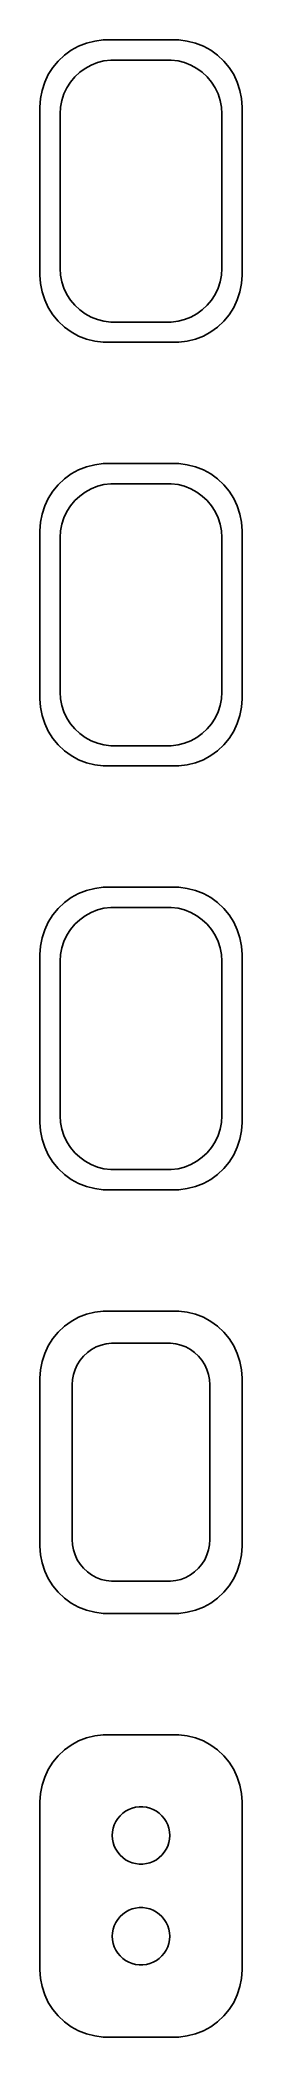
# Model space of a CAD drawing. Header units: metres. Extents: x -8 to 8, y 146 to 295.
import ezdxf

# ---------------------------------------------------------------- set-up
doc = ezdxf.new("R2010")
doc.units = ezdxf.units.M

msp = doc.modelspace()

# ---------------------------------------------------------------- linework, layer by layer
for p, q in [((-4.62889, 294.274), (-5.17912, 293.972)), ((-4.04507, 294.505), (-4.62889, 294.274)), ((-3.4369, 294.661), (-4.04507, 294.505)), ((-2.81395, 294.74), (-3.4369, 294.661)), ((2.81395, 294.74), (-2.81395, 294.74)), ((3.4369, 294.661), (2.81395, 294.74)), ((4.04507, 294.505), (3.4369, 294.661)), ((4.62889, 294.274), (4.04507, 294.505)), ((5.17912, 293.972), (4.62889, 294.274)), ((-6.54507, 292.689), (-6.88153, 292.159)), ((-6.14484, 293.173), (-6.54507, 292.689)), ((-5.68712, 293.603), (-6.14484, 293.173)), ((-5.17912, 293.972), (-5.68712, 293.603)), ((-4.54968, 292.332), (-4.1433, 292.627)), ((-4.1433, 292.627), (-3.70311, 292.869)), ((-3.70311, 292.869), (-3.23605, 293.054)), ((-3.23605, 293.054), (-2.74951, 293.179)), ((-2.74951, 293.179), (-2.25116, 293.242)), ((-2.25116, 293.242), (2.25116, 293.242)), ((2.25116, 293.242), (2.74951, 293.179)), ((2.74951, 293.179), (3.23605, 293.054)), ((3.23605, 293.054), (3.70311, 292.869)), ((3.70311, 292.869), (4.1433, 292.627)), ((4.1433, 292.627), (4.54968, 292.332)), ((5.68712, 293.603), (5.17912, 293.972)), ((6.14484, 293.173), (5.68712, 293.603)), ((6.54507, 292.689), (6.14484, 293.173)), ((6.88153, 292.159), (6.54507, 292.689)), ((-7.14888, 291.591), (-7.34291, 290.993)), ((-6.88153, 292.159), (-7.14888, 291.591)), ((-5.7191, 290.722), (-5.50522, 291.177)), ((-5.50522, 291.177), (-5.23605, 291.601)), ((-5.23605, 291.601), (-4.91586, 291.988)), ((-4.91586, 291.988), (-4.54968, 292.332)), ((4.54968, 292.332), (4.91586, 291.988)), ((4.91586, 291.988), (5.23605, 291.601)), ((5.23605, 291.601), (5.50522, 291.177)), ((5.50522, 291.177), (5.7191, 290.722)), ((7.14888, 291.591), (6.88153, 292.159)), ((7.34291, 290.993), (7.14888, 291.591)), ((-7.46057, 290.377), (-7.5, 289.75)), ((-7.5, 289.75), (-7.5, 277.25)), ((-7.34291, 290.993), (-7.46057, 290.377)), ((-6, 289.25), (-5.96844, 289.751)), ((-5.96844, 289.751), (-5.87433, 290.245)), ((-5.87433, 290.245), (-5.7191, 290.722)), ((5.7191, 290.722), (5.87433, 290.245)), ((5.87433, 290.245), (5.96844, 289.751)), ((5.96844, 289.751), (6, 289.25)), ((7.46057, 290.377), (7.34291, 290.993)), ((7.5, 289.75), (7.46057, 290.377)), ((7.5, 277.25), (7.5, 289.75)), ((-6, 277.75), (-6, 289.25)), ((6, 289.25), (6, 277.75)), ((-5.96844, 277.249), (-6, 277.75)), ((6, 277.75), (5.96844, 277.249)), ((-7.5, 277.25), (-7.46057, 276.623)), ((-7.46057, 276.623), (-7.34291, 276.007)), ((-5.87433, 276.755), (-5.96844, 277.249)), ((-5.7191, 276.278), (-5.87433, 276.755)), ((-5.50522, 275.823), (-5.7191, 276.278)), ((5.7191, 276.278), (5.50522, 275.823)), ((5.87433, 276.755), (5.7191, 276.278)), ((5.96844, 277.249), (5.87433, 276.755)), ((7.34291, 276.007), (7.46057, 276.623)), ((7.46057, 276.623), (7.5, 277.25)), ((-7.34291, 276.007), (-7.14888, 275.409)), ((-7.14888, 275.409), (-6.88153, 274.841)), ((-6.88153, 274.841), (-6.54507, 274.311)), ((-5.23605, 275.399), (-5.50522, 275.823)), ((-4.91586, 275.012), (-5.23605, 275.399)), ((-4.54968, 274.668), (-4.91586, 275.012)), ((4.91586, 275.012), (4.54968, 274.668)), ((5.23605, 275.399), (4.91586, 275.012)), ((5.50522, 275.823), (5.23605, 275.399)), ((6.54507, 274.311), (6.88153, 274.841)), ((6.88153, 274.841), (7.14888, 275.409)), ((7.14888, 275.409), (7.34291, 276.007)), ((-6.54507, 274.311), (-6.14484, 273.827)), ((-6.14484, 273.827), (-5.68712, 273.397)), ((-5.68712, 273.397), (-5.17912, 273.028)), ((-4.1433, 274.373), (-4.54968, 274.668)), ((-3.70311, 274.131), (-4.1433, 274.373)), ((-3.23605, 273.946), (-3.70311, 274.131)), ((-2.74951, 273.821), (-3.23605, 273.946)), ((-2.25116, 273.758), (-2.74951, 273.821)), ((2.25116, 273.758), (-2.25116, 273.758)), ((2.74951, 273.821), (2.25116, 273.758)), ((3.23605, 273.946), (2.74951, 273.821)), ((3.70311, 274.131), (3.23605, 273.946)), ((4.1433, 274.373), (3.70311, 274.131)), ((4.54968, 274.668), (4.1433, 274.373)), ((5.17912, 273.028), (5.68712, 273.397)), ((5.68712, 273.397), (6.14484, 273.827)), ((6.14484, 273.827), (6.54507, 274.311)), ((-5.17912, 273.028), (-4.62889, 272.726)), ((-4.62889, 272.726), (-4.04507, 272.495)), ((-4.04507, 272.495), (-3.4369, 272.339)), ((-3.4369, 272.339), (-2.81395, 272.26)), ((-2.81395, 272.26), (2.81395, 272.26)), ((2.81395, 272.26), (3.4369, 272.339)), ((3.4369, 272.339), (4.04507, 272.495)), ((4.04507, 272.495), (4.62889, 272.726)), ((4.62889, 272.726), (5.17912, 273.028)), ((-4.04507, 263.005), (-4.62889, 262.774)), ((-3.4369, 263.161), (-4.04507, 263.005)), ((-2.81395, 263.24), (-3.4369, 263.161)), ((2.81395, 263.24), (-2.81395, 263.24)), ((3.4369, 263.161), (2.81395, 263.24)), ((4.04507, 263.005), (3.4369, 263.161)), ((4.62889, 262.774), (4.04507, 263.005)), ((-6.14484, 261.673), (-6.54507, 261.189)), ((-5.68712, 262.103), (-6.14484, 261.673)), ((-5.17912, 262.472), (-5.68712, 262.103)), ((-4.62889, 262.774), (-5.17912, 262.472)), ((-4.1433, 261.127), (-3.70311, 261.369)), ((-3.70311, 261.369), (-3.23605, 261.554)), ((-3.23605, 261.554), (-2.74951, 261.679)), ((-2.74951, 261.679), (-2.25116, 261.742)), ((-2.25116, 261.742), (2.25116, 261.742)), ((2.25116, 261.742), (2.74951, 261.679)), ((2.74951, 261.679), (3.23605, 261.554)), ((3.23605, 261.554), (3.70311, 261.369)), ((3.70311, 261.369), (4.1433, 261.127)), ((5.17912, 262.472), (4.62889, 262.774)), ((5.68712, 262.103), (5.17912, 262.472)), ((6.14484, 261.673), (5.68712, 262.103)), ((6.54507, 261.189), (6.14484, 261.673)), ((-7.14888, 260.091), (-7.34291, 259.493)), ((-6.88153, 260.659), (-7.14888, 260.091)), ((-6.54507, 261.189), (-6.88153, 260.659)), ((-5.50522, 259.677), (-5.23605, 260.101)), ((-5.23605, 260.101), (-4.91586, 260.488)), ((-4.91586, 260.488), (-4.54968, 260.832)), ((-4.54968, 260.832), (-4.1433, 261.127)), ((4.1433, 261.127), (4.54968, 260.832)), ((4.54968, 260.832), (4.91586, 260.488)), ((4.91586, 260.488), (5.23605, 260.101)), ((5.23605, 260.101), (5.50522, 259.677)), ((6.88153, 260.659), (6.54507, 261.189)), ((7.14888, 260.091), (6.88153, 260.659)), ((7.34291, 259.493), (7.14888, 260.091)), ((-7.46057, 258.877), (-7.5, 258.25)), ((-7.34291, 259.493), (-7.46057, 258.877)), ((-5.96844, 258.251), (-5.87433, 258.745)), ((-5.87433, 258.745), (-5.7191, 259.222)), ((-5.7191, 259.222), (-5.50522, 259.677)), ((5.50522, 259.677), (5.7191, 259.222)), ((5.7191, 259.222), (5.87433, 258.745)), ((5.87433, 258.745), (5.96844, 258.251)), ((7.46057, 258.877), (7.34291, 259.493)), ((7.5, 258.25), (7.46057, 258.877)), ((-7.5, 258.25), (-7.5, 245.75)), ((-6, 257.75), (-5.96844, 258.251)), ((-6, 246.25), (-6, 257.75)), ((5.96844, 258.251), (6, 257.75)), ((6, 257.75), (6, 246.25)), ((7.5, 245.75), (7.5, 258.25)), ((-7.5, 245.75), (-7.46057, 245.123)), ((-7.46057, 245.123), (-7.34291, 244.507)), ((-5.96844, 245.749), (-6, 246.25)), ((-5.87433, 245.255), (-5.96844, 245.749)), ((-5.7191, 244.778), (-5.87433, 245.255)), ((5.87433, 245.255), (5.7191, 244.778)), ((5.96844, 245.749), (5.87433, 245.255)), ((6, 246.25), (5.96844, 245.749)), ((7.34291, 244.507), (7.46057, 245.123)), ((7.46057, 245.123), (7.5, 245.75)), ((-7.34291, 244.507), (-7.14888, 243.909)), ((-7.14888, 243.909), (-6.88153, 243.341)), ((-5.50522, 244.323), (-5.7191, 244.778)), ((-5.23605, 243.899), (-5.50522, 244.323)), ((-4.91586, 243.512), (-5.23605, 243.899)), ((-4.54968, 243.168), (-4.91586, 243.512)), ((4.91586, 243.512), (4.54968, 243.168)), ((5.23605, 243.899), (4.91586, 243.512)), ((5.50522, 244.323), (5.23605, 243.899)), ((5.7191, 244.778), (5.50522, 244.323)), ((6.88153, 243.341), (7.14888, 243.909)), ((7.14888, 243.909), (7.34291, 244.507)), ((-6.88153, 243.341), (-6.54507, 242.811)), ((-6.54507, 242.811), (-6.14484, 242.327)), ((-6.14484, 242.327), (-5.68712, 241.897)), ((-4.1433, 242.873), (-4.54968, 243.168)), ((-3.70311, 242.631), (-4.1433, 242.873)), ((-3.23605, 242.446), (-3.70311, 242.631)), ((-2.74951, 242.321), (-3.23605, 242.446)), ((-2.25116, 242.258), (-2.74951, 242.321)), ((2.25116, 242.258), (-2.25116, 242.258)), ((2.74951, 242.321), (2.25116, 242.258)), ((3.23605, 242.446), (2.74951, 242.321)), ((3.70311, 242.631), (3.23605, 242.446)), ((4.1433, 242.873), (3.70311, 242.631)), ((4.54968, 243.168), (4.1433, 242.873)), ((5.68712, 241.897), (6.14484, 242.327)), ((6.14484, 242.327), (6.54507, 242.811)), ((6.54507, 242.811), (6.88153, 243.341)), ((-5.68712, 241.897), (-5.17912, 241.528)), ((-5.17912, 241.528), (-4.62889, 241.226)), ((-4.62889, 241.226), (-4.04507, 240.995)), ((-4.04507, 240.995), (-3.4369, 240.839)), ((-3.4369, 240.839), (-2.81395, 240.76)), ((-2.81395, 240.76), (2.81395, 240.76)), ((2.81395, 240.76), (3.4369, 240.839)), ((3.4369, 240.839), (4.04507, 240.995)), ((4.04507, 240.995), (4.62889, 241.226)), ((4.62889, 241.226), (5.17912, 241.528)), ((5.17912, 241.528), (5.68712, 241.897)), ((-3.4369, 231.661), (-4.04507, 231.505)), ((-2.81395, 231.74), (-3.4369, 231.661)), ((2.81395, 231.74), (-2.81395, 231.74)), ((3.4369, 231.661), (2.81395, 231.74)), ((4.04507, 231.505), (3.4369, 231.661)), ((-6.14484, 230.173), (-6.54507, 229.689)), ((-5.68712, 230.603), (-6.14484, 230.173)), ((-5.17912, 230.972), (-5.68712, 230.603)), ((-4.62889, 231.274), (-5.17912, 230.972)), ((-4.04507, 231.505), (-4.62889, 231.274)), ((-3.23605, 230.054), (-2.74951, 230.179)), ((-2.74951, 230.179), (-2.25116, 230.242)), ((-2.25116, 230.242), (2.25116, 230.242)), ((2.25116, 230.242), (2.74951, 230.179)), ((2.74951, 230.179), (3.23605, 230.054)), ((4.62889, 231.274), (4.04507, 231.505)), ((5.17912, 230.972), (4.62889, 231.274)), ((5.68712, 230.603), (5.17912, 230.972)), ((6.14484, 230.173), (5.68712, 230.603)), ((6.54507, 229.689), (6.14484, 230.173)), ((-6.88153, 229.159), (-7.14888, 228.591)), ((-6.54507, 229.689), (-6.88153, 229.159)), ((-5.23605, 228.601), (-4.91586, 228.988)), ((-4.91586, 228.988), (-4.54968, 229.332)), ((-4.54968, 229.332), (-4.1433, 229.627)), ((-4.1433, 229.627), (-3.70311, 229.869)), ((-3.70311, 229.869), (-3.23605, 230.054)), ((3.23605, 230.054), (3.70311, 229.869)), ((3.70311, 229.869), (4.1433, 229.627)), ((4.1433, 229.627), (4.54968, 229.332)), ((4.54968, 229.332), (4.91586, 228.988)), ((4.91586, 228.988), (5.23605, 228.601)), ((6.88153, 229.159), (6.54507, 229.689)), ((7.14888, 228.591), (6.88153, 229.159)), ((-7.46057, 227.377), (-7.5, 226.75)), ((-7.34291, 227.993), (-7.46057, 227.377)), ((-7.14888, 228.591), (-7.34291, 227.993)), ((-5.96844, 226.751), (-5.87433, 227.245)), ((-5.87433, 227.245), (-5.7191, 227.722)), ((-5.7191, 227.722), (-5.50522, 228.177)), ((-5.50522, 228.177), (-5.23605, 228.601)), ((5.23605, 228.601), (5.50522, 228.177)), ((5.50522, 228.177), (5.7191, 227.722)), ((5.7191, 227.722), (5.87433, 227.245)), ((5.87433, 227.245), (5.96844, 226.751)), ((7.34291, 227.993), (7.14888, 228.591)), ((7.46057, 227.377), (7.34291, 227.993)), ((7.5, 226.75), (7.46057, 227.377)), ((-7.5, 226.75), (-7.5, 214.25)), ((-6, 226.25), (-5.96844, 226.751)), ((-6, 214.75), (-6, 226.25)), ((5.96844, 226.751), (6, 226.25)), ((6, 226.25), (6, 214.75)), ((7.5, 214.25), (7.5, 226.75)), ((-7.5, 214.25), (-7.46057, 213.623)), ((-5.96844, 214.249), (-6, 214.75)), ((-5.87433, 213.755), (-5.96844, 214.249)), ((5.96844, 214.249), (5.87433, 213.755)), ((6, 214.75), (5.96844, 214.249)), ((7.46057, 213.623), (7.5, 214.25)), ((-7.46057, 213.623), (-7.34291, 213.007)), ((-7.34291, 213.007), (-7.14888, 212.409)), ((-7.14888, 212.409), (-6.88153, 211.841)), ((-5.7191, 213.278), (-5.87433, 213.755)), ((-5.50522, 212.823), (-5.7191, 213.278)), ((-5.23605, 212.399), (-5.50522, 212.823)), ((-4.91586, 212.012), (-5.23605, 212.399)), ((5.23605, 212.399), (4.91586, 212.012)), ((5.50522, 212.823), (5.23605, 212.399)), ((5.7191, 213.278), (5.50522, 212.823)), ((5.87433, 213.755), (5.7191, 213.278)), ((6.88153, 211.841), (7.14888, 212.409)), ((7.14888, 212.409), (7.34291, 213.007)), ((7.34291, 213.007), (7.46057, 213.623)), ((-6.88153, 211.841), (-6.54507, 211.311)), ((-6.54507, 211.311), (-6.14484, 210.827)), ((-4.54968, 211.668), (-4.91586, 212.012)), ((-4.1433, 211.373), (-4.54968, 211.668)), ((-3.70311, 211.131), (-4.1433, 211.373)), ((-3.23605, 210.946), (-3.70311, 211.131)), ((-2.74951, 210.821), (-3.23605, 210.946)), ((3.23605, 210.946), (2.74951, 210.821)), ((3.70311, 211.131), (3.23605, 210.946)), ((4.1433, 211.373), (3.70311, 211.131)), ((4.54968, 211.668), (4.1433, 211.373)), ((4.91586, 212.012), (4.54968, 211.668)), ((6.14484, 210.827), (6.54507, 211.311)), ((6.54507, 211.311), (6.88153, 211.841)), ((-6.14484, 210.827), (-5.68712, 210.397)), ((-5.68712, 210.397), (-5.17912, 210.028)), ((-5.17912, 210.028), (-4.62889, 209.726)), ((-4.62889, 209.726), (-4.04507, 209.495)), ((-4.04507, 209.495), (-3.4369, 209.339)), ((-2.25116, 210.758), (-2.74951, 210.821)), ((2.25116, 210.758), (-2.25116, 210.758)), ((2.74951, 210.821), (2.25116, 210.758)), ((3.4369, 209.339), (4.04507, 209.495)), ((4.04507, 209.495), (4.62889, 209.726)), ((4.62889, 209.726), (5.17912, 210.028)), ((5.17912, 210.028), (5.68712, 210.397)), ((5.68712, 210.397), (6.14484, 210.827)), ((-3.4369, 209.339), (-2.81395, 209.26)), ((-2.81395, 209.26), (2.81395, 209.26)), ((2.81395, 209.26), (3.4369, 209.339)), ((-5.68712, 199.103), (-6.14484, 198.673)), ((-5.17912, 199.472), (-5.68712, 199.103)), ((-4.62889, 199.774), (-5.17912, 199.472)), ((-4.04507, 200.005), (-4.62889, 199.774)), ((-3.4369, 200.161), (-4.04507, 200.005)), ((-2.81395, 200.24), (-3.4369, 200.161)), ((2.81395, 200.24), (-2.81395, 200.24)), ((3.4369, 200.161), (2.81395, 200.24)), ((4.04507, 200.005), (3.4369, 200.161)), ((4.62889, 199.774), (4.04507, 200.005)), ((5.17912, 199.472), (4.62889, 199.774)), ((5.68712, 199.103), (5.17912, 199.472)), ((6.14484, 198.673), (5.68712, 199.103)), ((-6.88153, 197.659), (-7.14888, 197.091)), ((-6.54507, 198.189), (-6.88153, 197.659)), ((-6.14484, 198.673), (-6.54507, 198.189)), ((-3.66798, 197.378), (-3.32541, 197.567)), ((-3.32541, 197.567), (-2.96194, 197.711)), ((-2.96194, 197.711), (-2.5833, 197.808)), ((-2.5833, 197.808), (-2.19545, 197.857)), ((-2.19545, 197.857), (2.19545, 197.857)), ((2.19545, 197.857), (2.5833, 197.808)), ((2.5833, 197.808), (2.96194, 197.711)), ((2.96194, 197.711), (3.32541, 197.567)), ((3.32541, 197.567), (3.66798, 197.378)), ((6.54507, 198.189), (6.14484, 198.673)), ((6.88153, 197.659), (6.54507, 198.189)), ((7.14888, 197.091), (6.88153, 197.659)), ((-7.34291, 196.493), (-7.46057, 195.877)), ((-7.14888, 197.091), (-7.34291, 196.493)), ((-4.89432, 195.896), (-4.72786, 196.25)), ((-4.72786, 196.25), (-4.5184, 196.58)), ((-4.5184, 196.58), (-4.26921, 196.881)), ((-4.26921, 196.881), (-3.98424, 197.149)), ((-3.98424, 197.149), (-3.66798, 197.378)), ((3.66798, 197.378), (3.98424, 197.149)), ((3.98424, 197.149), (4.26921, 196.881)), ((4.26921, 196.881), (4.5184, 196.58)), ((4.5184, 196.58), (4.72786, 196.25)), ((4.72786, 196.25), (4.89432, 195.896)), ((7.34291, 196.493), (7.14888, 197.091)), ((7.46057, 195.877), (7.34291, 196.493)), ((-7.46057, 195.877), (-7.5, 195.25)), ((-7.5, 195.25), (-7.5, 182.75)), ((-5.11292, 194.75), (-5.08836, 195.14)), ((-5.11292, 183.25), (-5.11292, 194.75)), ((-5.08836, 195.14), (-5.01512, 195.524)), ((-5.01512, 195.524), (-4.89432, 195.896)), ((4.89432, 195.896), (5.01512, 195.524)), ((5.01512, 195.524), (5.08836, 195.14)), ((5.08836, 195.14), (5.11292, 194.75)), ((5.11292, 194.75), (5.11292, 183.25)), ((7.5, 195.25), (7.46057, 195.877)), ((7.5, 182.75), (7.5, 195.25)), ((-7.5, 182.75), (-7.46057, 182.123)), ((-5.08836, 182.86), (-5.11292, 183.25)), ((-5.01512, 182.476), (-5.08836, 182.86)), ((5.08836, 182.86), (5.01512, 182.476)), ((5.11292, 183.25), (5.08836, 182.86)), ((7.46057, 182.123), (7.5, 182.75)), ((-7.46057, 182.123), (-7.34291, 181.507)), ((-7.34291, 181.507), (-7.14888, 180.909)), ((-4.89432, 182.104), (-5.01512, 182.476)), ((-4.72786, 181.75), (-4.89432, 182.104)), ((-4.5184, 181.42), (-4.72786, 181.75)), ((-4.26921, 181.119), (-4.5184, 181.42)), ((4.5184, 181.42), (4.26921, 181.119)), ((4.72786, 181.75), (4.5184, 181.42)), ((4.89432, 182.104), (4.72786, 181.75)), ((5.01512, 182.476), (4.89432, 182.104)), ((7.14888, 180.909), (7.34291, 181.507)), ((7.34291, 181.507), (7.46057, 182.123)), ((-7.14888, 180.909), (-6.88153, 180.341)), ((-6.88153, 180.341), (-6.54507, 179.811)), ((-6.54507, 179.811), (-6.14484, 179.327)), ((-3.98424, 180.851), (-4.26921, 181.119)), ((-3.66798, 180.622), (-3.98424, 180.851)), ((-3.32541, 180.433), (-3.66798, 180.622)), ((-2.96194, 180.289), (-3.32541, 180.433)), ((-2.5833, 180.192), (-2.96194, 180.289)), ((-2.19545, 180.143), (-2.5833, 180.192)), ((2.19545, 180.143), (-2.19545, 180.143)), ((2.5833, 180.192), (2.19545, 180.143)), ((2.96194, 180.289), (2.5833, 180.192)), ((3.32541, 180.433), (2.96194, 180.289)), ((3.66798, 180.622), (3.32541, 180.433)), ((3.98424, 180.851), (3.66798, 180.622)), ((4.26921, 181.119), (3.98424, 180.851)), ((6.14484, 179.327), (6.54507, 179.811)), ((6.54507, 179.811), (6.88153, 180.341)), ((6.88153, 180.341), (7.14888, 180.909)), ((-6.14484, 179.327), (-5.68712, 178.897)), ((-5.68712, 178.897), (-5.17912, 178.528)), ((-5.17912, 178.528), (-4.62889, 178.226)), ((-4.62889, 178.226), (-4.04507, 177.995)), ((4.04507, 177.995), (4.62889, 178.226)), ((4.62889, 178.226), (5.17912, 178.528)), ((5.17912, 178.528), (5.68712, 178.897)), ((5.68712, 178.897), (6.14484, 179.327)), ((-4.04507, 177.995), (-3.4369, 177.839)), ((-3.4369, 177.839), (-2.81395, 177.76)), ((-2.81395, 177.76), (2.81395, 177.76)), ((2.81395, 177.76), (3.4369, 177.839)), ((3.4369, 177.839), (4.04507, 177.995)), ((-5.17912, 167.972), (-5.68712, 167.603)), ((-4.62889, 168.274), (-5.17912, 167.972)), ((-4.04507, 168.505), (-4.62889, 168.274)), ((-3.4369, 168.661), (-4.04507, 168.505)), ((-2.81395, 168.74), (-3.4369, 168.661)), ((2.81395, 168.74), (-2.81395, 168.74)), ((3.4369, 168.661), (2.81395, 168.74)), ((4.04507, 168.505), (3.4369, 168.661)), ((4.62889, 168.274), (4.04507, 168.505)), ((5.17912, 167.972), (4.62889, 168.274)), ((5.68712, 167.603), (5.17912, 167.972)), ((-6.54507, 166.689), (-6.88153, 166.159)), ((-6.14484, 167.173), (-6.54507, 166.689)), ((-5.68712, 167.603), (-6.14484, 167.173)), ((6.14484, 167.173), (5.68712, 167.603)), ((6.54507, 166.689), (6.14484, 167.173)), ((6.88153, 166.159), (6.54507, 166.689)), ((-7.34291, 164.993), (-7.46057, 164.377)), ((-7.14888, 165.591), (-7.34291, 164.993)), ((-6.88153, 166.159), (-7.14888, 165.591)), ((7.14888, 165.591), (6.88153, 166.159)), ((7.34291, 164.993), (7.14888, 165.591)), ((7.46057, 164.377), (7.34291, 164.993)), ((-7.46057, 164.377), (-7.5, 163.75)), ((-7.5, 163.75), (-7.5, 151.25)), ((-0.659836, 163.281), (-0.400101, 163.347)), ((-0.400101, 163.347), (-0.134064, 163.381)), ((-0.134064, 163.381), (0.134064, 163.381)), ((0.134064, 163.381), (0.400101, 163.347)), ((0.400101, 163.347), (0.659836, 163.281)), ((7.5, 163.75), (7.46057, 164.377)), ((7.5, 151.25), (7.5, 163.75)), ((-2.06821, 161.781), (-1.98534, 162.036)), ((-1.98534, 162.036), (-1.87117, 162.279)), ((-1.87117, 162.279), (-1.72748, 162.505)), ((-1.72748, 162.505), (-1.55655, 162.712)), ((-1.55655, 162.712), (-1.36108, 162.895)), ((-1.36108, 162.895), (-1.14413, 163.053)), ((-1.14413, 163.053), (-0.909149, 163.182)), ((-0.909149, 163.182), (-0.659836, 163.281)), ((0.659836, 163.281), (0.909149, 163.182)), ((0.909149, 163.182), (1.14413, 163.053)), ((1.14413, 163.053), (1.36108, 162.895)), ((1.36108, 162.895), (1.55655, 162.712)), ((1.55655, 162.712), (1.72748, 162.505)), ((1.72748, 162.505), (1.87117, 162.279)), ((1.87117, 162.279), (1.98534, 162.036)), ((1.98534, 162.036), (2.06821, 161.781)), ((-2.13528, 161.25), (-2.11845, 161.518)), ((-2.11845, 160.982), (-2.13528, 161.25)), ((-2.11845, 161.518), (-2.06821, 161.781)), ((-2.06821, 160.719), (-2.11845, 160.982)), ((-1.98534, 160.464), (-2.06821, 160.719)), ((-1.87117, 160.221), (-1.98534, 160.464)), ((1.98534, 160.464), (1.87117, 160.221)), ((2.06821, 160.719), (1.98534, 160.464)), ((2.06821, 161.781), (2.11845, 161.518)), ((2.11845, 160.982), (2.06821, 160.719)), ((2.11845, 161.518), (2.13528, 161.25)), ((2.13528, 161.25), (2.11845, 160.982)), ((-1.72748, 159.995), (-1.87117, 160.221)), ((-1.55655, 159.788), (-1.72748, 159.995)), ((-1.36108, 159.605), (-1.55655, 159.788)), ((-1.14413, 159.447), (-1.36108, 159.605)), ((-0.909149, 159.318), (-1.14413, 159.447)), ((-0.659836, 159.219), (-0.909149, 159.318)), ((-0.400101, 159.153), (-0.659836, 159.219)), ((-0.134064, 159.119), (-0.400101, 159.153)), ((0.134064, 159.119), (-0.134064, 159.119)), ((0.400101, 159.153), (0.134064, 159.119)), ((0.659836, 159.219), (0.400101, 159.153)), ((0.909149, 159.318), (0.659836, 159.219)), ((1.14413, 159.447), (0.909149, 159.318)), ((1.36108, 159.605), (1.14413, 159.447)), ((1.55655, 159.788), (1.36108, 159.605)), ((1.72748, 159.995), (1.55655, 159.788)), ((1.87117, 160.221), (1.72748, 159.995)), ((-2.06821, 154.281), (-1.98534, 154.536)), ((-1.98534, 154.536), (-1.87117, 154.779)), ((-1.87117, 154.779), (-1.72748, 155.005)), ((-1.72748, 155.005), (-1.55655, 155.212)), ((-1.55655, 155.212), (-1.36108, 155.395)), ((-1.36108, 155.395), (-1.14413, 155.553)), ((-1.14413, 155.553), (-0.909149, 155.682)), ((-0.909149, 155.682), (-0.659836, 155.781)), ((-0.659836, 155.781), (-0.400101, 155.847)), ((-0.400101, 155.847), (-0.134064, 155.881)), ((-0.134064, 155.881), (0.134064, 155.881)), ((0.134064, 155.881), (0.400101, 155.847)), ((0.400101, 155.847), (0.659836, 155.781)), ((0.659836, 155.781), (0.909149, 155.682)), ((0.909149, 155.682), (1.14413, 155.553)), ((1.14413, 155.553), (1.36108, 155.395)), ((1.36108, 155.395), (1.55655, 155.212)), ((1.55655, 155.212), (1.72748, 155.005)), ((1.72748, 155.005), (1.87117, 154.779)), ((1.87117, 154.779), (1.98534, 154.536)), ((1.98534, 154.536), (2.06821, 154.281)), ((-2.13528, 153.75), (-2.11845, 154.018)), ((-2.11845, 153.482), (-2.13528, 153.75)), ((-2.11845, 154.018), (-2.06821, 154.281)), ((-2.06821, 153.219), (-2.11845, 153.482)), ((-1.98534, 152.964), (-2.06821, 153.219)), ((-1.87117, 152.721), (-1.98534, 152.964)), ((1.98534, 152.964), (1.87117, 152.721)), ((2.06821, 153.219), (1.98534, 152.964)), ((2.06821, 154.281), (2.11845, 154.018)), ((2.11845, 153.482), (2.06821, 153.219)), ((2.11845, 154.018), (2.13528, 153.75)), ((2.13528, 153.75), (2.11845, 153.482)), ((-1.72748, 152.495), (-1.87117, 152.721)), ((-1.55655, 152.288), (-1.72748, 152.495)), ((-1.36108, 152.105), (-1.55655, 152.288)), ((-1.14413, 151.947), (-1.36108, 152.105)), ((-0.909149, 151.818), (-1.14413, 151.947)), ((-0.659836, 151.719), (-0.909149, 151.818)), ((-0.400101, 151.653), (-0.659836, 151.719)), ((-0.134064, 151.619), (-0.400101, 151.653)), ((0.134064, 151.619), (-0.134064, 151.619)), ((0.400101, 151.653), (0.134064, 151.619)), ((0.659836, 151.719), (0.400101, 151.653)), ((0.909149, 151.818), (0.659836, 151.719)), ((1.14413, 151.947), (0.909149, 151.818)), ((1.36108, 152.105), (1.14413, 151.947)), ((1.55655, 152.288), (1.36108, 152.105)), ((1.72748, 152.495), (1.55655, 152.288)), ((1.87117, 152.721), (1.72748, 152.495)), ((-7.5, 151.25), (-7.46057, 150.623)), ((-7.46057, 150.623), (-7.34291, 150.007)), ((-7.34291, 150.007), (-7.14888, 149.409)), ((7.14888, 149.409), (7.34291, 150.007)), ((7.34291, 150.007), (7.46057, 150.623)), ((7.46057, 150.623), (7.5, 151.25)), ((-7.14888, 149.409), (-6.88153, 148.841)), ((-6.88153, 148.841), (-6.54507, 148.311)), ((6.54507, 148.311), (6.88153, 148.841)), ((6.88153, 148.841), (7.14888, 149.409)), ((-6.54507, 148.311), (-6.14484, 147.827)), ((-6.14484, 147.827), (-5.68712, 147.397)), ((-5.68712, 147.397), (-5.17912, 147.028)), ((-5.17912, 147.028), (-4.62889, 146.726)), ((4.62889, 146.726), (5.17912, 147.028)), ((5.17912, 147.028), (5.68712, 147.397)), ((5.68712, 147.397), (6.14484, 147.827)), ((6.14484, 147.827), (6.54507, 148.311)), ((-4.62889, 146.726), (-4.04507, 146.495)), ((-4.04507, 146.495), (-3.4369, 146.339)), ((-3.4369, 146.339), (-2.81395, 146.26)), ((-2.81395, 146.26), (2.81395, 146.26)), ((2.81395, 146.26), (3.4369, 146.339)), ((3.4369, 146.339), (4.04507, 146.495)), ((4.04507, 146.495), (4.62889, 146.726))]:
    msp.add_line(p, q)

doc.saveas('drawing.dxf')
